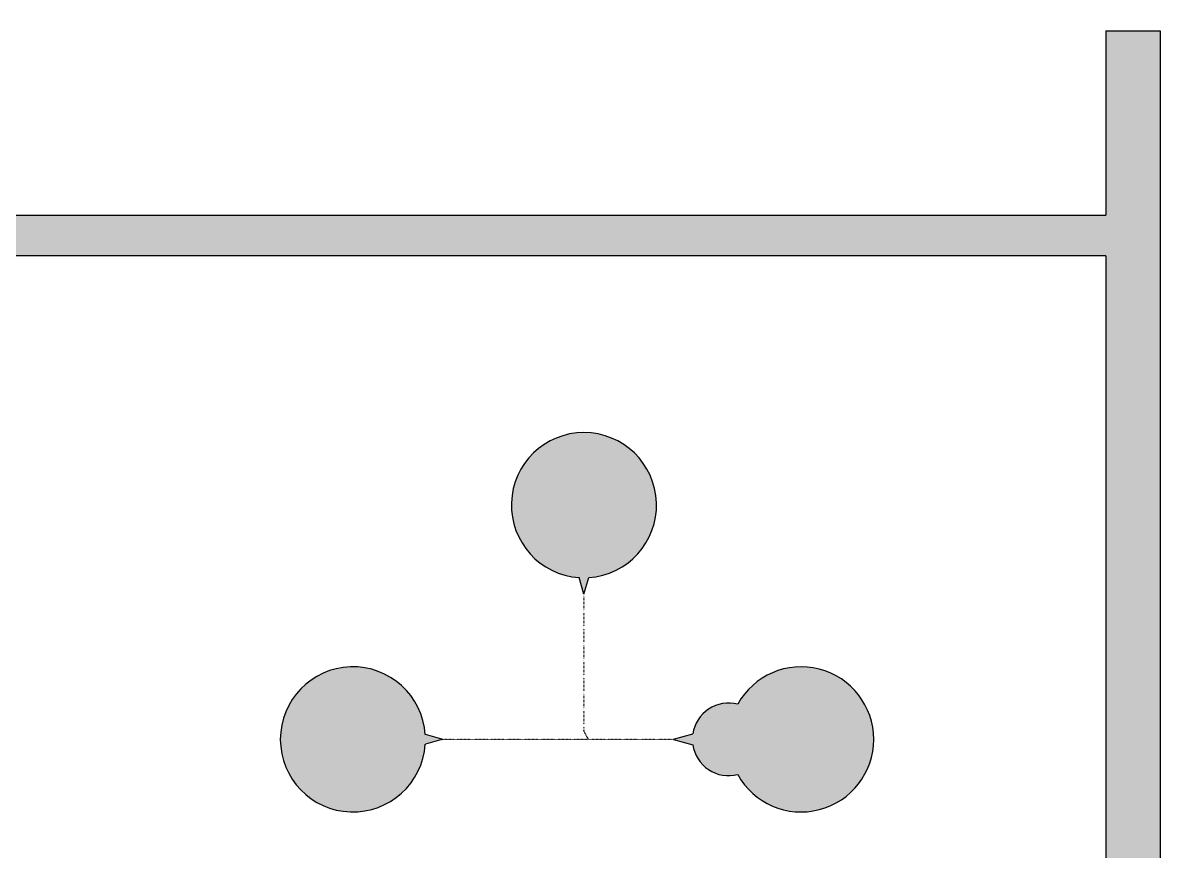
# Model space of a CAD drawing. Header units: inches. Extents: x 741154 to 810950, y 213785 to 295527.
# Drawn here: x 798408 to 810950, y 235187 to 244317 of the extents above; entities that cross this region are included whole.
import ezdxf

# ---------------------------------------------------------------- set-up
doc = ezdxf.new("R2010")
doc.units = ezdxf.units.IN
doc.header["$MEASUREMENT"] = 0

# ---------------------------------------------------------------- blocks, each defined once
blk = doc.blocks.new('*U265')
blk.add_lwpolyline([(1.5, 1.5), (-1.5, 1.5), (-1.5, -1.5), (1.5, -1.5)], close=True)
blk = doc.blocks.new('*U266')
at = {"color": 0, "linetype": 'ByBlock', "lineweight": -2, "transparency": 16777216}
for p in [(0, 0), (0, 90), (0, 75), (0, 60), (0, 45), (0, 30), (0, 15)]:
    blk.add_blockref('*U265', p, dxfattribs=at)
blk = doc.blocks.new('*U267')
blk.add_lwpolyline([(-1.5, 1.5), (1.5, 1.5), (1.5, -1.5), (-1.5, -1.5)], close=True)
blk = doc.blocks.new('*U268')
at = {"color": 0, "linetype": 'ByBlock', "lineweight": -2, "transparency": 16777216}
for p in [(0, 0), (15, 0), (30, 0), (45, 0), (60, 0), (75, 0), (90, 0), (105, 0), (120, 0), (135, 0), (150, 0), (165, 0), (180, 0), (195, 0), (210, 0), (225, 0), (240, 0), (255, 0), (270, 0), (285, 0), (300, 0), (315, 0), (330, 0), (345, 0), (360, 0), (375, 0), (390, 0), (405, 0), (420, 0), (435, 0), (450, 0), (465, 0), (480, 0), (495, 0), (510, 0), (525, 0), (540, 0), (555, 0), (570, 0), (585, 0), (600, 0), (615, 0), (630, 0), (645, 0), (660, 0), (675, 0), (690, 0), (705, 0), (720, 0), (735, 0), (750, 0), (765, 0), (780, 0), (795, 0), (810, 0), (825, 0), (840, 0), (855, 0), (870, 0), (885, 0), (900, 0), (915, 0), (930, 0), (945, 0), (960, 0), (975, 0), (990, 0), (1005, 0), (1020, 0), (1035, 0), (1050, 0), (1065, 0), (1080, 0), (1095, 0), (1110, 0), (1125, 0), (1140, 0), (1155, 0), (1170, 0), (1185, 0), (1200, 0), (1215, 0), (1230, 0), (1245, 0), (1260, 0), (1275, 0), (1290, 0), (1305, 0), (1320, 0), (1335, 0), (1350, 0), (1365, 0), (1380, 0), (1395, 0), (1410, 0), (1425, 0), (1440, 0), (1455, 0), (1470, 0), (1485, 0), (1500, 0), (1515, 0), (1530, 0), (1545, 0), (1560, 0), (1575, 0), (1590, 0), (1605, 0), (1620, 0), (1635, 0), (1650, 0), (1665, 0), (1680, 0), (1695, 0), (1710, 0), (1725, 0), (1740, 0), (1755, 0), (1770, 0), (1785, 0), (1800, 0), (1815, 0), (1830, 0), (1845, 0), (1860, 0), (1875, 0), (1890, 0), (1905, 0), (1920, 0), (1935, 0), (1950, 0), (1965, 0), (1980, 0), (1995, 0), (2010, 0), (2025, 0), (2040, 0), (2055, 0), (2070, 0), (2085, 0), (2100, 0), (2115, 0), (2130, 0), (2145, 0), (2160, 0), (2175, 0), (2190, 0), (2205, 0), (2220, 0), (2235, 0), (2250, 0), (2265, 0), (2280, 0), (2295, 0), (2310, 0), (2325, 0), (2340, 0), (2355, 0), (2370, 0), (2385, 0), (2400, 0), (2415, 0), (2430, 0), (2445, 0), (2460, 0), (2475, 0), (2490, 0), (2505, 0), (2520, 0), (2535, 0)]:
    blk.add_blockref('*U267', p, dxfattribs=at)

msp = doc.modelspace()

# ---------------------------------------------------------------- hatches: boundary and pattern name
h = msp.add_hatch(color=256)
h.dxf.hatch_style = 1
h.paths.add_polyline_path([(810350, 244228), (810950, 244228), (810950, 227211), (810350, 227211), (810350, 232860), (788856, 232860), (788856, 233308), (810350, 233308), (810350, 241749), (788766, 241749), (788766, 242197), (810350, 242197)])
h.paths.add_polyline_path([(778987, 242197), (778987, 241749), (757408, 241749), (757408, 233308), (778580, 233308), (778580, 232860), (757408, 232860), (757408, 226245), (756808, 226245), (756808, 237407), (751321, 237407), (751321, 238383), (756808, 238383), (756808, 244317), (757408, 244317), (757408, 242197)])
h = msp.add_hatch(color=256)
h.dxf.hatch_style = 1
h.paths.add_polyline_path([(803035, 236421), (803038, 236421), (803038, 236418), (803035, 236418)])
h.paths.add_polyline_path([(803050, 236421), (803053, 236421), (803053, 236418), (803050, 236418)])
h.paths.add_polyline_path([(803065, 236421), (803068, 236421), (803068, 236418), (803065, 236418)])
h.paths.add_polyline_path([(803080, 236421), (803083, 236421), (803083, 236418), (803080, 236418)])
h.paths.add_polyline_path([(803095, 236421), (803098, 236421), (803098, 236418), (803095, 236418)])
h.paths.add_polyline_path([(803110, 236421), (803113, 236421), (803113, 236418), (803110, 236418)])
h.paths.add_polyline_path([(803125, 236421), (803128, 236421), (803128, 236418), (803125, 236418)])
h.paths.add_polyline_path([(803140, 236421), (803143, 236421), (803143, 236418), (803140, 236418)])
h.paths.add_polyline_path([(803155, 236421), (803158, 236421), (803158, 236418), (803155, 236418)])
h.paths.add_polyline_path([(803170, 236421), (803173, 236421), (803173, 236418), (803170, 236418)])
h.paths.add_polyline_path([(803185, 236421), (803188, 236421), (803188, 236418), (803185, 236418)])
h.paths.add_polyline_path([(803200, 236421), (803203, 236421), (803203, 236418), (803200, 236418)])
h.paths.add_polyline_path([(803215, 236421), (803218, 236421), (803218, 236418), (803215, 236418)])
h.paths.add_polyline_path([(803230, 236421), (803233, 236421), (803233, 236418), (803230, 236418)])
h.paths.add_polyline_path([(803245, 236421), (803248, 236421), (803248, 236418), (803245, 236418)])
h.paths.add_polyline_path([(803260, 236421), (803263, 236421), (803263, 236418), (803260, 236418)])
h.paths.add_polyline_path([(803275, 236421), (803278, 236421), (803278, 236418), (803275, 236418)])
h.paths.add_polyline_path([(803290, 236421), (803293, 236421), (803293, 236418), (803290, 236418)])
h.paths.add_polyline_path([(803305, 236421), (803308, 236421), (803308, 236418), (803305, 236418)])
h.paths.add_polyline_path([(803320, 236421), (803323, 236421), (803323, 236418), (803320, 236418)])
h.paths.add_polyline_path([(803335, 236421), (803338, 236421), (803338, 236418), (803335, 236418)])
h.paths.add_polyline_path([(803350, 236421), (803353, 236421), (803353, 236418), (803350, 236418)])
h.paths.add_polyline_path([(803365, 236421), (803368, 236421), (803368, 236418), (803365, 236418)])
h.paths.add_polyline_path([(803380, 236421), (803383, 236421), (803383, 236418), (803380, 236418)])
h.paths.add_polyline_path([(803395, 236421), (803398, 236421), (803398, 236418), (803395, 236418)])
h.paths.add_polyline_path([(803410, 236421), (803413, 236421), (803413, 236418), (803410, 236418)])
h.paths.add_polyline_path([(803425, 236421), (803428, 236421), (803428, 236418), (803425, 236418)])
h.paths.add_polyline_path([(803440, 236421), (803443, 236421), (803443, 236418), (803440, 236418)])
h.paths.add_polyline_path([(803455, 236421), (803458, 236421), (803458, 236418), (803455, 236418)])
h.paths.add_polyline_path([(803470, 236421), (803473, 236421), (803473, 236418), (803470, 236418)])
h.paths.add_polyline_path([(803485, 236421), (803488, 236421), (803488, 236418), (803485, 236418)])
h.paths.add_polyline_path([(803500, 236421), (803503, 236421), (803503, 236418), (803500, 236418)])
h.paths.add_polyline_path([(803515, 236421), (803518, 236421), (803518, 236418), (803515, 236418)])
h.paths.add_polyline_path([(803530, 236421), (803533, 236421), (803533, 236418), (803530, 236418)])
h.paths.add_polyline_path([(803545, 236421), (803548, 236421), (803548, 236418), (803545, 236418)])
h.paths.add_polyline_path([(803560, 236421), (803563, 236421), (803563, 236418), (803560, 236418)])
h.paths.add_polyline_path([(803575, 236421), (803578, 236421), (803578, 236418), (803575, 236418)])
h.paths.add_polyline_path([(803590, 236421), (803593, 236421), (803593, 236418), (803590, 236418)])
h.paths.add_polyline_path([(803605, 236421), (803608, 236421), (803608, 236418), (803605, 236418)])
h.paths.add_polyline_path([(803620, 236421), (803623, 236421), (803623, 236418), (803620, 236418)])
h.paths.add_polyline_path([(803635, 236421), (803638, 236421), (803638, 236418), (803635, 236418)])
h.paths.add_polyline_path([(803650, 236421), (803653, 236421), (803653, 236418), (803650, 236418)])
h.paths.add_polyline_path([(803665, 236421), (803668, 236421), (803668, 236418), (803665, 236418)])
h.paths.add_polyline_path([(803680, 236421), (803683, 236421), (803683, 236418), (803680, 236418)])
h.paths.add_polyline_path([(803695, 236421), (803698, 236421), (803698, 236418), (803695, 236418)])
h.paths.add_polyline_path([(803710, 236421), (803713, 236421), (803713, 236418), (803710, 236418)])
h.paths.add_polyline_path([(803725, 236421), (803728, 236421), (803728, 236418), (803725, 236418)])
h.paths.add_polyline_path([(803740, 236421), (803743, 236421), (803743, 236418), (803740, 236418)])
h.paths.add_polyline_path([(803755, 236421), (803758, 236421), (803758, 236418), (803755, 236418)])
h.paths.add_polyline_path([(803770, 236421), (803773, 236421), (803773, 236418), (803770, 236418)])
h.paths.add_polyline_path([(803785, 236421), (803788, 236421), (803788, 236418), (803785, 236418)])
h.paths.add_polyline_path([(803800, 236421), (803803, 236421), (803803, 236418), (803800, 236418)])
h.paths.add_polyline_path([(803815, 236421), (803818, 236421), (803818, 236418), (803815, 236418)])
h.paths.add_polyline_path([(803830, 236421), (803833, 236421), (803833, 236418), (803830, 236418)])
h.paths.add_polyline_path([(803845, 236421), (803848, 236421), (803848, 236418), (803845, 236418)])
h.paths.add_polyline_path([(803860, 236421), (803863, 236421), (803863, 236418), (803860, 236418)])
h.paths.add_polyline_path([(803875, 236421), (803878, 236421), (803878, 236418), (803875, 236418)])
h.paths.add_polyline_path([(803890, 236421), (803893, 236421), (803893, 236418), (803890, 236418)])
h.paths.add_polyline_path([(803905, 236421), (803908, 236421), (803908, 236418), (803905, 236418)])
h.paths.add_polyline_path([(803920, 236421), (803923, 236421), (803923, 236418), (803920, 236418)])
h.paths.add_polyline_path([(803935, 236421), (803938, 236421), (803938, 236418), (803935, 236418)])
h.paths.add_polyline_path([(803950, 236421), (803953, 236421), (803953, 236418), (803950, 236418)])
h.paths.add_polyline_path([(803965, 236421), (803968, 236421), (803968, 236418), (803965, 236418)])
h.paths.add_polyline_path([(803980, 236421), (803983, 236421), (803983, 236418), (803980, 236418)])
h.paths.add_polyline_path([(803995, 236421), (803998, 236421), (803998, 236418), (803995, 236418)])
h.paths.add_polyline_path([(804010, 236421), (804013, 236421), (804013, 236418), (804010, 236418)])
h.paths.add_polyline_path([(804025, 236421), (804028, 236421), (804028, 236418), (804025, 236418)])
h.paths.add_polyline_path([(804040, 236421), (804043, 236421), (804043, 236418), (804040, 236418)])
h.paths.add_polyline_path([(804055, 236421), (804058, 236421), (804058, 236418), (804055, 236418)])
h.paths.add_polyline_path([(804070, 236421), (804073, 236421), (804073, 236418), (804070, 236418)])
h.paths.add_polyline_path([(804085, 236421), (804088, 236421), (804088, 236418), (804085, 236418)])
h.paths.add_polyline_path([(804100, 236421), (804103, 236421), (804103, 236418), (804100, 236418)])
h.paths.add_polyline_path([(804115, 236421), (804118, 236421), (804118, 236418), (804115, 236418)])
h.paths.add_polyline_path([(804130, 236421), (804133, 236421), (804133, 236418), (804130, 236418)])
h.paths.add_polyline_path([(804145, 236421), (804148, 236421), (804148, 236418), (804145, 236418)])
h.paths.add_polyline_path([(804160, 236421), (804163, 236421), (804163, 236418), (804160, 236418)])
h.paths.add_polyline_path([(804175, 236421), (804178, 236421), (804178, 236418), (804175, 236418)])
h.paths.add_polyline_path([(804190, 236421), (804193, 236421), (804193, 236418), (804190, 236418)])
h.paths.add_polyline_path([(804205, 236421), (804208, 236421), (804208, 236418), (804205, 236418)])
h.paths.add_polyline_path([(804220, 236421), (804223, 236421), (804223, 236418), (804220, 236418)])
h.paths.add_polyline_path([(804235, 236421), (804238, 236421), (804238, 236418), (804235, 236418)])
h.paths.add_polyline_path([(804250, 236421), (804253, 236421), (804253, 236418), (804250, 236418)])
h.paths.add_polyline_path([(804265, 236421), (804268, 236421), (804268, 236418), (804265, 236418)])
h.paths.add_polyline_path([(804280, 236421), (804283, 236421), (804283, 236418), (804280, 236418)])
h.paths.add_polyline_path([(804295, 236421), (804298, 236421), (804298, 236418), (804295, 236418)])
h.paths.add_polyline_path([(804310, 236421), (804313, 236421), (804313, 236418), (804310, 236418)])
h.paths.add_polyline_path([(804325, 236421), (804328, 236421), (804328, 236418), (804325, 236418)])
h.paths.add_polyline_path([(804340, 236421), (804343, 236421), (804343, 236418), (804340, 236418)])
h.paths.add_polyline_path([(804355, 236421), (804358, 236421), (804358, 236418), (804355, 236418)])
h.paths.add_polyline_path([(804370, 236421), (804373, 236421), (804373, 236418), (804370, 236418)])
h.paths.add_polyline_path([(804385, 236421), (804388, 236421), (804388, 236418), (804385, 236418)])
h.paths.add_polyline_path([(804400, 236421), (804403, 236421), (804403, 236418), (804400, 236418)])
h.paths.add_polyline_path([(804415, 236421), (804418, 236421), (804418, 236418), (804415, 236418)])
h.paths.add_polyline_path([(804430, 236421), (804433, 236421), (804433, 236418), (804430, 236418)])
h.paths.add_polyline_path([(804445, 236421), (804448, 236421), (804448, 236418), (804445, 236418)])
h.paths.add_polyline_path([(804460, 236421), (804463, 236421), (804463, 236418), (804460, 236418)])
h.paths.add_polyline_path([(804475, 236421), (804478, 236421), (804478, 236418), (804475, 236418)])
h.paths.add_polyline_path([(804490, 236421), (804493, 236421), (804493, 236418), (804490, 236418)])
h.paths.add_polyline_path([(804505, 236421), (804508, 236421), (804508, 236418), (804505, 236418)])
h.paths.add_polyline_path([(804520, 236421), (804523, 236421), (804523, 236418), (804520, 236418)])
h.paths.add_polyline_path([(804535, 236421), (804538, 236421), (804538, 236418), (804535, 236418)])
h.paths.add_polyline_path([(804550, 236421), (804553, 236421), (804553, 236418), (804550, 236418)])
h.paths.add_polyline_path([(804565, 236421), (804568, 236421), (804568, 236418), (804565, 236418)])
h.paths.add_polyline_path([(804580, 236421), (804583, 236421), (804583, 236418), (804580, 236418)])
h.paths.add_polyline_path([(804595, 236421), (804598, 236421), (804598, 236418), (804595, 236418)])
h.paths.add_polyline_path([(804610, 236421), (804613, 236421), (804613, 236418), (804610, 236418)])
h.paths.add_polyline_path([(804625, 236421), (804628, 236421), (804628, 236418), (804625, 236418)])
h.paths.add_polyline_path([(804640, 236421), (804643, 236421), (804643, 236418), (804640, 236418)])
h.paths.add_polyline_path([(804655, 236421), (804658, 236421), (804658, 236418), (804655, 236418)])
h.paths.add_polyline_path([(804670, 236421), (804673, 236421), (804673, 236418), (804670, 236418)])
h.paths.add_polyline_path([(804685, 236421), (804688, 236421), (804688, 236418), (804685, 236418)])
h.paths.add_polyline_path([(804700, 236421), (804703, 236421), (804703, 236418), (804700, 236418)])
h.paths.add_polyline_path([(804715, 236421), (804718, 236421), (804718, 236418), (804715, 236418)])
h.paths.add_polyline_path([(804730, 236421), (804733, 236421), (804733, 236418), (804730, 236418)])
h.paths.add_polyline_path([(804745, 236421), (804748, 236421), (804748, 236418), (804745, 236418)])
h.paths.add_polyline_path([(804760, 236421), (804763, 236421), (804763, 236418), (804760, 236418)])
h.paths.add_polyline_path([(804775, 236421), (804778, 236421), (804778, 236418), (804775, 236418)])
h.paths.add_polyline_path([(804790, 236421), (804793, 236421), (804793, 236418), (804790, 236418)])
h.paths.add_polyline_path([(804805, 236421), (804808, 236421), (804808, 236418), (804805, 236418)])
h.paths.add_polyline_path([(804820, 236421), (804823, 236421), (804823, 236418), (804820, 236418)])
h.paths.add_polyline_path([(804835, 236421), (804838, 236421), (804838, 236418), (804835, 236418)])
h.paths.add_polyline_path([(804850, 236421), (804853, 236421), (804853, 236418), (804850, 236418)])
h.paths.add_polyline_path([(804865, 236421), (804868, 236421), (804868, 236418), (804865, 236418)])
h.paths.add_polyline_path([(804880, 236421), (804883, 236421), (804883, 236418), (804880, 236418)])
h.paths.add_polyline_path([(804895, 236421), (804898, 236421), (804898, 236418), (804895, 236418)])
h.paths.add_polyline_path([(804910, 236421), (804913, 236421), (804913, 236418), (804910, 236418)])
h.paths.add_polyline_path([(804925, 236421), (804928, 236421), (804928, 236418), (804925, 236418)])
h.paths.add_polyline_path([(804940, 236421), (804943, 236421), (804943, 236418), (804940, 236418)])
h.paths.add_polyline_path([(804955, 236421), (804958, 236421), (804958, 236418), (804955, 236418)])
h.paths.add_polyline_path([(804970, 236421), (804973, 236421), (804973, 236418), (804970, 236418)])
h.paths.add_polyline_path([(804985, 236421), (804988, 236421), (804988, 236418), (804985, 236418)])
h.paths.add_polyline_path([(805000, 236421), (805003, 236421), (805003, 236418), (805000, 236418)])
h.paths.add_polyline_path([(805015, 236421), (805018, 236421), (805018, 236418), (805015, 236418)])
h.paths.add_polyline_path([(805030, 236421), (805033, 236421), (805033, 236418), (805030, 236418)])
h.paths.add_polyline_path([(805045, 236421), (805048, 236421), (805048, 236418), (805045, 236418)])
h.paths.add_polyline_path([(805060, 236421), (805063, 236421), (805063, 236418), (805060, 236418)])
h.paths.add_polyline_path([(805075, 236421), (805078, 236421), (805078, 236418), (805075, 236418)])
h.paths.add_polyline_path([(805090, 236421), (805093, 236421), (805093, 236418), (805090, 236418)])
h.paths.add_polyline_path([(805105, 236421), (805108, 236421), (805108, 236418), (805105, 236418)])
h.paths.add_polyline_path([(805120, 236421), (805123, 236421), (805123, 236418), (805120, 236418)])
h.paths.add_polyline_path([(805135, 236421), (805138, 236421), (805138, 236418), (805135, 236418)])
h.paths.add_polyline_path([(805150, 236421), (805153, 236421), (805153, 236418), (805150, 236418)])
h.paths.add_polyline_path([(805165, 236421), (805168, 236421), (805168, 236418), (805165, 236418)])
h.paths.add_polyline_path([(805180, 236421), (805183, 236421), (805183, 236418), (805180, 236418)])
h.paths.add_polyline_path([(805195, 236421), (805198, 236421), (805198, 236418), (805195, 236418)])
h.paths.add_polyline_path([(805210, 236421), (805213, 236421), (805213, 236418), (805210, 236418)])
h.paths.add_polyline_path([(805225, 236421), (805228, 236421), (805228, 236418), (805225, 236418)])
h.paths.add_polyline_path([(805240, 236421), (805243, 236421), (805243, 236418), (805240, 236418)])
h.paths.add_polyline_path([(805255, 236421), (805258, 236421), (805258, 236418), (805255, 236418)])
h.paths.add_polyline_path([(805270, 236421), (805273, 236421), (805273, 236418), (805270, 236418)])
h.paths.add_polyline_path([(805285, 236421), (805288, 236421), (805288, 236418), (805285, 236418)])
h.paths.add_polyline_path([(805300, 236421), (805303, 236421), (805303, 236418), (805300, 236418)])
h.paths.add_polyline_path([(805315, 236421), (805318, 236421), (805318, 236418), (805315, 236418)])
h.paths.add_polyline_path([(805330, 236421), (805333, 236421), (805333, 236418), (805330, 236418)])
h.paths.add_polyline_path([(805345, 236421), (805348, 236421), (805348, 236418), (805345, 236418)])
h.paths.add_polyline_path([(805360, 236421), (805363, 236421), (805363, 236418), (805360, 236418)])
h.paths.add_polyline_path([(805375, 236421), (805378, 236421), (805378, 236418), (805375, 236418)])
h.paths.add_polyline_path([(805390, 236421), (805393, 236421), (805393, 236418), (805390, 236418)])
h.paths.add_polyline_path([(805405, 236421), (805408, 236421), (805408, 236418), (805405, 236418)])
h.paths.add_polyline_path([(805420, 236421), (805423, 236421), (805423, 236418), (805420, 236418)])
h.paths.add_polyline_path([(805435, 236421), (805438, 236421), (805438, 236418), (805435, 236418)])
h.paths.add_polyline_path([(805450, 236421), (805453, 236421), (805453, 236418), (805450, 236418)])
h.paths.add_polyline_path([(805465, 236421), (805468, 236421), (805468, 236418), (805465, 236418)])
h.paths.add_polyline_path([(805480, 236421), (805483, 236421), (805483, 236418), (805480, 236418)])
h.paths.add_polyline_path([(805495, 236421), (805498, 236421), (805498, 236418), (805495, 236418)])
h.paths.add_polyline_path([(805510, 236421), (805513, 236421), (805513, 236418), (805510, 236418)])
h.paths.add_polyline_path([(805525, 236421), (805528, 236421), (805528, 236418), (805525, 236418)])
h.paths.add_polyline_path([(805540, 236421), (805543, 236421), (805543, 236418), (805540, 236418)])
h.paths.add_polyline_path([(805555, 236421), (805558, 236421), (805558, 236418), (805555, 236418)])
h.paths.add_polyline_path([(805570, 236421), (805573, 236421), (805573, 236418), (805570, 236418)])
h.paths.add_polyline_path([(804594, 236504), (804597, 236505), (804595, 236508), (804593, 236506)])
h.paths.add_polyline_path([(804602, 236491), (804604, 236492), (804603, 236495), (804600, 236493)])
h.paths.add_polyline_path([(804609, 236478), (804612, 236479), (804610, 236482), (804608, 236480)])
h.paths.add_polyline_path([(804617, 236465), (804619, 236466), (804618, 236469), (804615, 236467)])
h.paths.add_polyline_path([(804624, 236452), (804627, 236453), (804625, 236456), (804623, 236454)])
h.paths.add_polyline_path([(804632, 236439), (804634, 236440), (804633, 236443), (804630, 236441)])
h.paths.add_polyline_path([(804639, 236426), (804642, 236427), (804640, 236430), (804638, 236428)])
h.paths.add_polyline_path([(804596, 238007), (804593, 238007), (804593, 238004), (804596, 238004)])
h.paths.add_polyline_path([(804596, 237992), (804593, 237992), (804593, 237989), (804596, 237989)])
h.paths.add_polyline_path([(804596, 237977), (804593, 237977), (804593, 237974), (804596, 237974)])
h.paths.add_polyline_path([(804596, 237962), (804593, 237962), (804593, 237959), (804596, 237959)])
h.paths.add_polyline_path([(804596, 237947), (804593, 237947), (804593, 237944), (804596, 237944)])
h.paths.add_polyline_path([(804596, 237932), (804593, 237932), (804593, 237929), (804596, 237929)])
h.paths.add_polyline_path([(804596, 237917), (804593, 237917), (804593, 237914), (804596, 237914)])
h.paths.add_polyline_path([(804596, 237902), (804593, 237902), (804593, 237899), (804596, 237899)])
h.paths.add_polyline_path([(804596, 237887), (804593, 237887), (804593, 237884), (804596, 237884)])
h.paths.add_polyline_path([(804596, 237872), (804593, 237872), (804593, 237869), (804596, 237869)])
h.paths.add_polyline_path([(804596, 237857), (804593, 237857), (804593, 237854), (804596, 237854)])
h.paths.add_polyline_path([(804596, 237842), (804593, 237842), (804593, 237839), (804596, 237839)])
h.paths.add_polyline_path([(804596, 237827), (804593, 237827), (804593, 237824), (804596, 237824)])
h.paths.add_polyline_path([(804596, 237812), (804593, 237812), (804593, 237809), (804596, 237809)])
h.paths.add_polyline_path([(804596, 237797), (804593, 237797), (804593, 237794), (804596, 237794)])
h.paths.add_polyline_path([(804596, 237782), (804593, 237782), (804593, 237779), (804596, 237779)])
h.paths.add_polyline_path([(804596, 237767), (804593, 237767), (804593, 237764), (804596, 237764)])
h.paths.add_polyline_path([(804596, 237752), (804593, 237752), (804593, 237749), (804596, 237749)])
h.paths.add_polyline_path([(804596, 237737), (804593, 237737), (804593, 237734), (804596, 237734)])
h.paths.add_polyline_path([(804596, 237722), (804593, 237722), (804593, 237719), (804596, 237719)])
h.paths.add_polyline_path([(804596, 237707), (804593, 237707), (804593, 237704), (804596, 237704)])
h.paths.add_polyline_path([(804596, 237692), (804593, 237692), (804593, 237689), (804596, 237689)])
h.paths.add_polyline_path([(804596, 237677), (804593, 237677), (804593, 237674), (804596, 237674)])
h.paths.add_polyline_path([(804596, 237662), (804593, 237662), (804593, 237659), (804596, 237659)])
h.paths.add_polyline_path([(804596, 237647), (804593, 237647), (804593, 237644), (804596, 237644)])
h.paths.add_polyline_path([(804596, 237632), (804593, 237632), (804593, 237629), (804596, 237629)])
h.paths.add_polyline_path([(804596, 237617), (804593, 237617), (804593, 237614), (804596, 237614)])
h.paths.add_polyline_path([(804596, 237602), (804593, 237602), (804593, 237599), (804596, 237599)])
h.paths.add_polyline_path([(804596, 237587), (804593, 237587), (804593, 237584), (804596, 237584)])
h.paths.add_polyline_path([(804596, 237572), (804593, 237572), (804593, 237569), (804596, 237569)])
h.paths.add_polyline_path([(804596, 237557), (804593, 237557), (804593, 237554), (804596, 237554)])
h.paths.add_polyline_path([(804596, 237542), (804593, 237542), (804593, 237539), (804596, 237539)])
h.paths.add_polyline_path([(804596, 237527), (804593, 237527), (804593, 237524), (804596, 237524)])
h.paths.add_polyline_path([(804596, 237512), (804593, 237512), (804593, 237509), (804596, 237509)])
h.paths.add_polyline_path([(804596, 237497), (804593, 237497), (804593, 237494), (804596, 237494)])
h.paths.add_polyline_path([(804596, 237482), (804593, 237482), (804593, 237479), (804596, 237479)])
h.paths.add_polyline_path([(804596, 237467), (804593, 237467), (804593, 237464), (804596, 237464)])
h.paths.add_polyline_path([(804596, 237452), (804593, 237452), (804593, 237449), (804596, 237449)])
h.paths.add_polyline_path([(804596, 237437), (804593, 237437), (804593, 237434), (804596, 237434)])
h.paths.add_polyline_path([(804596, 237422), (804593, 237422), (804593, 237419), (804596, 237419)])
h.paths.add_polyline_path([(804596, 237407), (804593, 237407), (804593, 237404), (804596, 237404)])
h.paths.add_polyline_path([(804596, 237392), (804593, 237392), (804593, 237389), (804596, 237389)])
h.paths.add_polyline_path([(804596, 237377), (804593, 237377), (804593, 237374), (804596, 237374)])
h.paths.add_polyline_path([(804596, 237362), (804593, 237362), (804593, 237359), (804596, 237359)])
h.paths.add_polyline_path([(804596, 237347), (804593, 237347), (804593, 237344), (804596, 237344)])
h.paths.add_polyline_path([(804596, 237332), (804593, 237332), (804593, 237329), (804596, 237329)])
h.paths.add_polyline_path([(804596, 237317), (804593, 237317), (804593, 237314), (804596, 237314)])
h.paths.add_polyline_path([(804596, 237302), (804593, 237302), (804593, 237299), (804596, 237299)])
h.paths.add_polyline_path([(804596, 237287), (804593, 237287), (804593, 237284), (804596, 237284)])
h.paths.add_polyline_path([(804596, 237272), (804593, 237272), (804593, 237269), (804596, 237269)])
h.paths.add_polyline_path([(804596, 237257), (804593, 237257), (804593, 237254), (804596, 237254)])
h.paths.add_polyline_path([(804596, 237242), (804593, 237242), (804593, 237239), (804596, 237239)])
h.paths.add_polyline_path([(804596, 237227), (804593, 237227), (804593, 237224), (804596, 237224)])
h.paths.add_polyline_path([(804596, 237212), (804593, 237212), (804593, 237209), (804596, 237209)])
h.paths.add_polyline_path([(804596, 237197), (804593, 237197), (804593, 237194), (804596, 237194)])
h.paths.add_polyline_path([(804596, 237182), (804593, 237182), (804593, 237179), (804596, 237179)])
h.paths.add_polyline_path([(804596, 237167), (804593, 237167), (804593, 237164), (804596, 237164)])
h.paths.add_polyline_path([(804596, 237152), (804593, 237152), (804593, 237149), (804596, 237149)])
h.paths.add_polyline_path([(804596, 237137), (804593, 237137), (804593, 237134), (804596, 237134)])
h.paths.add_polyline_path([(804596, 237122), (804593, 237122), (804593, 237119), (804596, 237119)])
h.paths.add_polyline_path([(804596, 237107), (804593, 237107), (804593, 237104), (804596, 237104)])
h.paths.add_polyline_path([(804596, 237092), (804593, 237092), (804593, 237089), (804596, 237089)])
h.paths.add_polyline_path([(804596, 237077), (804593, 237077), (804593, 237074), (804596, 237074)])
h.paths.add_polyline_path([(804596, 237062), (804593, 237062), (804593, 237059), (804596, 237059)])
h.paths.add_polyline_path([(804596, 237047), (804593, 237047), (804593, 237044), (804596, 237044)])
h.paths.add_polyline_path([(804596, 237032), (804593, 237032), (804593, 237029), (804596, 237029)])
h.paths.add_polyline_path([(804596, 237017), (804593, 237017), (804593, 237014), (804596, 237014)])
h.paths.add_polyline_path([(804596, 237002), (804593, 237002), (804593, 236999), (804596, 236999)])
h.paths.add_polyline_path([(804596, 236987), (804593, 236987), (804593, 236984), (804596, 236984)])
h.paths.add_polyline_path([(804596, 236972), (804593, 236972), (804593, 236969), (804596, 236969)])
h.paths.add_polyline_path([(804596, 236957), (804593, 236957), (804593, 236954), (804596, 236954)])
h.paths.add_polyline_path([(804596, 236942), (804593, 236942), (804593, 236939), (804596, 236939)])
h.paths.add_polyline_path([(804596, 236927), (804593, 236927), (804593, 236924), (804596, 236924)])
h.paths.add_polyline_path([(804596, 236912), (804593, 236912), (804593, 236909), (804596, 236909)])
h.paths.add_polyline_path([(804596, 236897), (804593, 236897), (804593, 236894), (804596, 236894)])
h.paths.add_polyline_path([(804596, 236882), (804593, 236882), (804593, 236879), (804596, 236879)])
h.paths.add_polyline_path([(804596, 236867), (804593, 236867), (804593, 236864), (804596, 236864)])
h.paths.add_polyline_path([(804596, 236852), (804593, 236852), (804593, 236849), (804596, 236849)])
h.paths.add_polyline_path([(804596, 236837), (804593, 236837), (804593, 236834), (804596, 236834)])
h.paths.add_polyline_path([(804596, 236822), (804593, 236822), (804593, 236819), (804596, 236819)])
h.paths.add_polyline_path([(804596, 236807), (804593, 236807), (804593, 236804), (804596, 236804)])
h.paths.add_polyline_path([(804596, 236792), (804593, 236792), (804593, 236789), (804596, 236789)])
h.paths.add_polyline_path([(804596, 236777), (804593, 236777), (804593, 236774), (804596, 236774)])
h.paths.add_polyline_path([(804596, 236762), (804593, 236762), (804593, 236759), (804596, 236759)])
h.paths.add_polyline_path([(804596, 236747), (804593, 236747), (804593, 236744), (804596, 236744)])
h.paths.add_polyline_path([(804596, 236732), (804593, 236732), (804593, 236729), (804596, 236729)])
h.paths.add_polyline_path([(804596, 236717), (804593, 236717), (804593, 236714), (804596, 236714)])
h.paths.add_polyline_path([(804596, 236702), (804593, 236702), (804593, 236699), (804596, 236699)])
h.paths.add_polyline_path([(804596, 236687), (804593, 236687), (804593, 236684), (804596, 236684)])
h.paths.add_polyline_path([(804596, 236672), (804593, 236672), (804593, 236669), (804596, 236669)])
h.paths.add_polyline_path([(804596, 236657), (804593, 236657), (804593, 236654), (804596, 236654)])
h.paths.add_polyline_path([(804596, 236642), (804593, 236642), (804593, 236639), (804596, 236639)])
h.paths.add_polyline_path([(804596, 236627), (804593, 236627), (804593, 236624), (804596, 236624)])
h.paths.add_polyline_path([(804596, 236612), (804593, 236612), (804593, 236609), (804596, 236609)])
h.paths.add_polyline_path([(804596, 236597), (804593, 236597), (804593, 236594), (804596, 236594)])
h.paths.add_polyline_path([(804596, 236582), (804593, 236582), (804593, 236579), (804596, 236579)])
h.paths.add_polyline_path([(804596, 236567), (804593, 236567), (804593, 236564), (804596, 236564)])
h.paths.add_polyline_path([(804596, 236552), (804593, 236552), (804593, 236549), (804596, 236549)])
h.paths.add_polyline_path([(804596, 236537), (804593, 236537), (804593, 236534), (804596, 236534)])
h.paths.add_polyline_path([(804596, 236522), (804593, 236522), (804593, 236519), (804596, 236519)])
edge = h.paths.add_edge_path()
edge.add_arc((803030, 236420), 1, 271.6904, 450.9607)
edge.add_line((803030, 236421), (802847, 236473))
edge.add_arc((802048, 236420), 800, 3.7916, 356.2084)
edge.add_line((802847, 236368), (803030, 236419))
edge = h.paths.add_edge_path()
edge.add_arc((805585, 236420), 1, 88.8294, 272.512)
edge.add_line((805585, 236419), (805796, 236361))
edge.add_arc((806191, 236420), 400, 188.5994, 284.4775)
edge.add_arc((806991, 236420), 800, 208.955, 511.045)
edge.add_arc((806191, 236420), 400, 75.5225, 171.4006)
edge.add_line((805796, 236480), (805585, 236421))
edge = h.paths.add_edge_path()
edge.add_arc((804595, 238021), 1, 177.4514, 355.9232)
edge.add_line((804596, 238021), (804648, 238203))
edge.add_arc((804596, 239001), 800, 273.7916, 626.2084)
edge.add_line((804543, 238203), (804594, 238021))

# ---------------------------------------------------------------- linework, layer by layer
for p, q in [((810350, 244228), (810950, 244228)), ((810350, 244228), (810350, 242197)), ((810950, 244228), (810950, 227211)), ((788766, 242197), (810350, 242197)), ((810350, 241749), (788766, 241749)), ((810350, 241749), (810350, 233308)), ((804594, 238021), (804543, 238203)), ((804596, 238021), (804648, 238203)), ((803030, 236421), (802847, 236473)), ((803030, 236419), (802847, 236368)), ((805585, 236421), (805796, 236480)), ((805585, 236419), (805796, 236361))]:
    msp.add_line(p, q)
for points in [[(804596, 238007), (804593, 238007), (804593, 238004), (804596, 238004)], [(804596, 237992), (804593, 237992), (804593, 237989), (804596, 237989)], [(804596, 237977), (804593, 237977), (804593, 237974), (804596, 237974)], [(804596, 237962), (804593, 237962), (804593, 237959), (804596, 237959)], [(804596, 237947), (804593, 237947), (804593, 237944), (804596, 237944)], [(804596, 237932), (804593, 237932), (804593, 237929), (804596, 237929)], [(804596, 237917), (804593, 237917), (804593, 237914), (804596, 237914)], [(804596, 237902), (804593, 237902), (804593, 237899), (804596, 237899)], [(804596, 237887), (804593, 237887), (804593, 237884), (804596, 237884)], [(804596, 237872), (804593, 237872), (804593, 237869), (804596, 237869)], [(804596, 237857), (804593, 237857), (804593, 237854), (804596, 237854)], [(804596, 237842), (804593, 237842), (804593, 237839), (804596, 237839)], [(804596, 237827), (804593, 237827), (804593, 237824), (804596, 237824)], [(804596, 237812), (804593, 237812), (804593, 237809), (804596, 237809)], [(804596, 237797), (804593, 237797), (804593, 237794), (804596, 237794)], [(804596, 237782), (804593, 237782), (804593, 237779), (804596, 237779)], [(804596, 237767), (804593, 237767), (804593, 237764), (804596, 237764)], [(804596, 237752), (804593, 237752), (804593, 237749), (804596, 237749)], [(804596, 237737), (804593, 237737), (804593, 237734), (804596, 237734)], [(804596, 237722), (804593, 237722), (804593, 237719), (804596, 237719)], [(804596, 237707), (804593, 237707), (804593, 237704), (804596, 237704)], [(804596, 237692), (804593, 237692), (804593, 237689), (804596, 237689)], [(804596, 237677), (804593, 237677), (804593, 237674), (804596, 237674)], [(804596, 237662), (804593, 237662), (804593, 237659), (804596, 237659)], [(804596, 237647), (804593, 237647), (804593, 237644), (804596, 237644)], [(804596, 237632), (804593, 237632), (804593, 237629), (804596, 237629)], [(804596, 237617), (804593, 237617), (804593, 237614), (804596, 237614)], [(804596, 237602), (804593, 237602), (804593, 237599), (804596, 237599)], [(804596, 237587), (804593, 237587), (804593, 237584), (804596, 237584)], [(804596, 237572), (804593, 237572), (804593, 237569), (804596, 237569)], [(804596, 237557), (804593, 237557), (804593, 237554), (804596, 237554)], [(804596, 237542), (804593, 237542), (804593, 237539), (804596, 237539)], [(804596, 237527), (804593, 237527), (804593, 237524), (804596, 237524)], [(804596, 237512), (804593, 237512), (804593, 237509), (804596, 237509)], [(804596, 237497), (804593, 237497), (804593, 237494), (804596, 237494)], [(804596, 237482), (804593, 237482), (804593, 237479), (804596, 237479)], [(804596, 237467), (804593, 237467), (804593, 237464), (804596, 237464)], [(804596, 237452), (804593, 237452), (804593, 237449), (804596, 237449)], [(804596, 237437), (804593, 237437), (804593, 237434), (804596, 237434)], [(804596, 237422), (804593, 237422), (804593, 237419), (804596, 237419)], [(804596, 237407), (804593, 237407), (804593, 237404), (804596, 237404)], [(804596, 237392), (804593, 237392), (804593, 237389), (804596, 237389)], [(804596, 237377), (804593, 237377), (804593, 237374), (804596, 237374)], [(804596, 237362), (804593, 237362), (804593, 237359), (804596, 237359)], [(804596, 237347), (804593, 237347), (804593, 237344), (804596, 237344)], [(804596, 237332), (804593, 237332), (804593, 237329), (804596, 237329)], [(804596, 237317), (804593, 237317), (804593, 237314), (804596, 237314)], [(804596, 237302), (804593, 237302), (804593, 237299), (804596, 237299)], [(804596, 237287), (804593, 237287), (804593, 237284), (804596, 237284)], [(804596, 237272), (804593, 237272), (804593, 237269), (804596, 237269)], [(804596, 237257), (804593, 237257), (804593, 237254), (804596, 237254)], [(804596, 237242), (804593, 237242), (804593, 237239), (804596, 237239)], [(804596, 237227), (804593, 237227), (804593, 237224), (804596, 237224)], [(804596, 237212), (804593, 237212), (804593, 237209), (804596, 237209)], [(804596, 237197), (804593, 237197), (804593, 237194), (804596, 237194)], [(804596, 237182), (804593, 237182), (804593, 237179), (804596, 237179)], [(804596, 237167), (804593, 237167), (804593, 237164), (804596, 237164)], [(804596, 237152), (804593, 237152), (804593, 237149), (804596, 237149)], [(804596, 237137), (804593, 237137), (804593, 237134), (804596, 237134)], [(804596, 237122), (804593, 237122), (804593, 237119), (804596, 237119)], [(804596, 237107), (804593, 237107), (804593, 237104), (804596, 237104)], [(804596, 237092), (804593, 237092), (804593, 237089), (804596, 237089)], [(804596, 237077), (804593, 237077), (804593, 237074), (804596, 237074)], [(804596, 237062), (804593, 237062), (804593, 237059), (804596, 237059)], [(804596, 237047), (804593, 237047), (804593, 237044), (804596, 237044)], [(804596, 237032), (804593, 237032), (804593, 237029), (804596, 237029)], [(804596, 237017), (804593, 237017), (804593, 237014), (804596, 237014)], [(804596, 237002), (804593, 237002), (804593, 236999), (804596, 236999)], [(804596, 236987), (804593, 236987), (804593, 236984), (804596, 236984)], [(804596, 236972), (804593, 236972), (804593, 236969), (804596, 236969)], [(804596, 236957), (804593, 236957), (804593, 236954), (804596, 236954)], [(804596, 236942), (804593, 236942), (804593, 236939), (804596, 236939)], [(804596, 236927), (804593, 236927), (804593, 236924), (804596, 236924)], [(804596, 236912), (804593, 236912), (804593, 236909), (804596, 236909)], [(804596, 236897), (804593, 236897), (804593, 236894), (804596, 236894)], [(804596, 236882), (804593, 236882), (804593, 236879), (804596, 236879)], [(804596, 236867), (804593, 236867), (804593, 236864), (804596, 236864)], [(804596, 236852), (804593, 236852), (804593, 236849), (804596, 236849)], [(804596, 236837), (804593, 236837), (804593, 236834), (804596, 236834)], [(804596, 236822), (804593, 236822), (804593, 236819), (804596, 236819)], [(804596, 236807), (804593, 236807), (804593, 236804), (804596, 236804)], [(804596, 236792), (804593, 236792), (804593, 236789), (804596, 236789)], [(804596, 236777), (804593, 236777), (804593, 236774), (804596, 236774)], [(804596, 236762), (804593, 236762), (804593, 236759), (804596, 236759)], [(804596, 236747), (804593, 236747), (804593, 236744), (804596, 236744)], [(804596, 236732), (804593, 236732), (804593, 236729), (804596, 236729)], [(804596, 236717), (804593, 236717), (804593, 236714), (804596, 236714)], [(804596, 236702), (804593, 236702), (804593, 236699), (804596, 236699)], [(804596, 236687), (804593, 236687), (804593, 236684), (804596, 236684)], [(804596, 236672), (804593, 236672), (804593, 236669), (804596, 236669)], [(804596, 236657), (804593, 236657), (804593, 236654), (804596, 236654)], [(804596, 236642), (804593, 236642), (804593, 236639), (804596, 236639)], [(804596, 236627), (804593, 236627), (804593, 236624), (804596, 236624)], [(804596, 236612), (804593, 236612), (804593, 236609), (804596, 236609)], [(804596, 236597), (804593, 236597), (804593, 236594), (804596, 236594)], [(804596, 236582), (804593, 236582), (804593, 236579), (804596, 236579)], [(804596, 236567), (804593, 236567), (804593, 236564), (804596, 236564)], [(804596, 236552), (804593, 236552), (804593, 236549), (804596, 236549)], [(804596, 236537), (804593, 236537), (804593, 236534), (804596, 236534)], [(804596, 236522), (804593, 236522), (804593, 236519), (804596, 236519)]]:
    msp.add_lwpolyline(points, close=True)
for centre, radius, start, end in [((804596, 239001), 800, 273.7916, 266.2084), ((804595, 238021), 1, 177.4514, 355.9232), ((802048, 236420), 800, 3.7916, 356.2084), ((806991, 236420), 800, 208.955, 151.045), ((806191, 236420), 400, 75.5225, 171.4006), ((803030, 236420), 1, 271.6904, 90.9607), ((805585, 236420), 1, 88.8294, 272.512), ((806191, 236420), 400, 188.5994, 284.4775)]:
    msp.add_arc(centre, radius, start, end)

# ---------------------------------------------------------------- block references
msp.add_blockref('*U268', (803037, 236420))
at = {"rotation": 210}
msp.add_blockref('*U266', (804595, 236506), dxfattribs=at)

doc.saveas('drawing.dxf')
